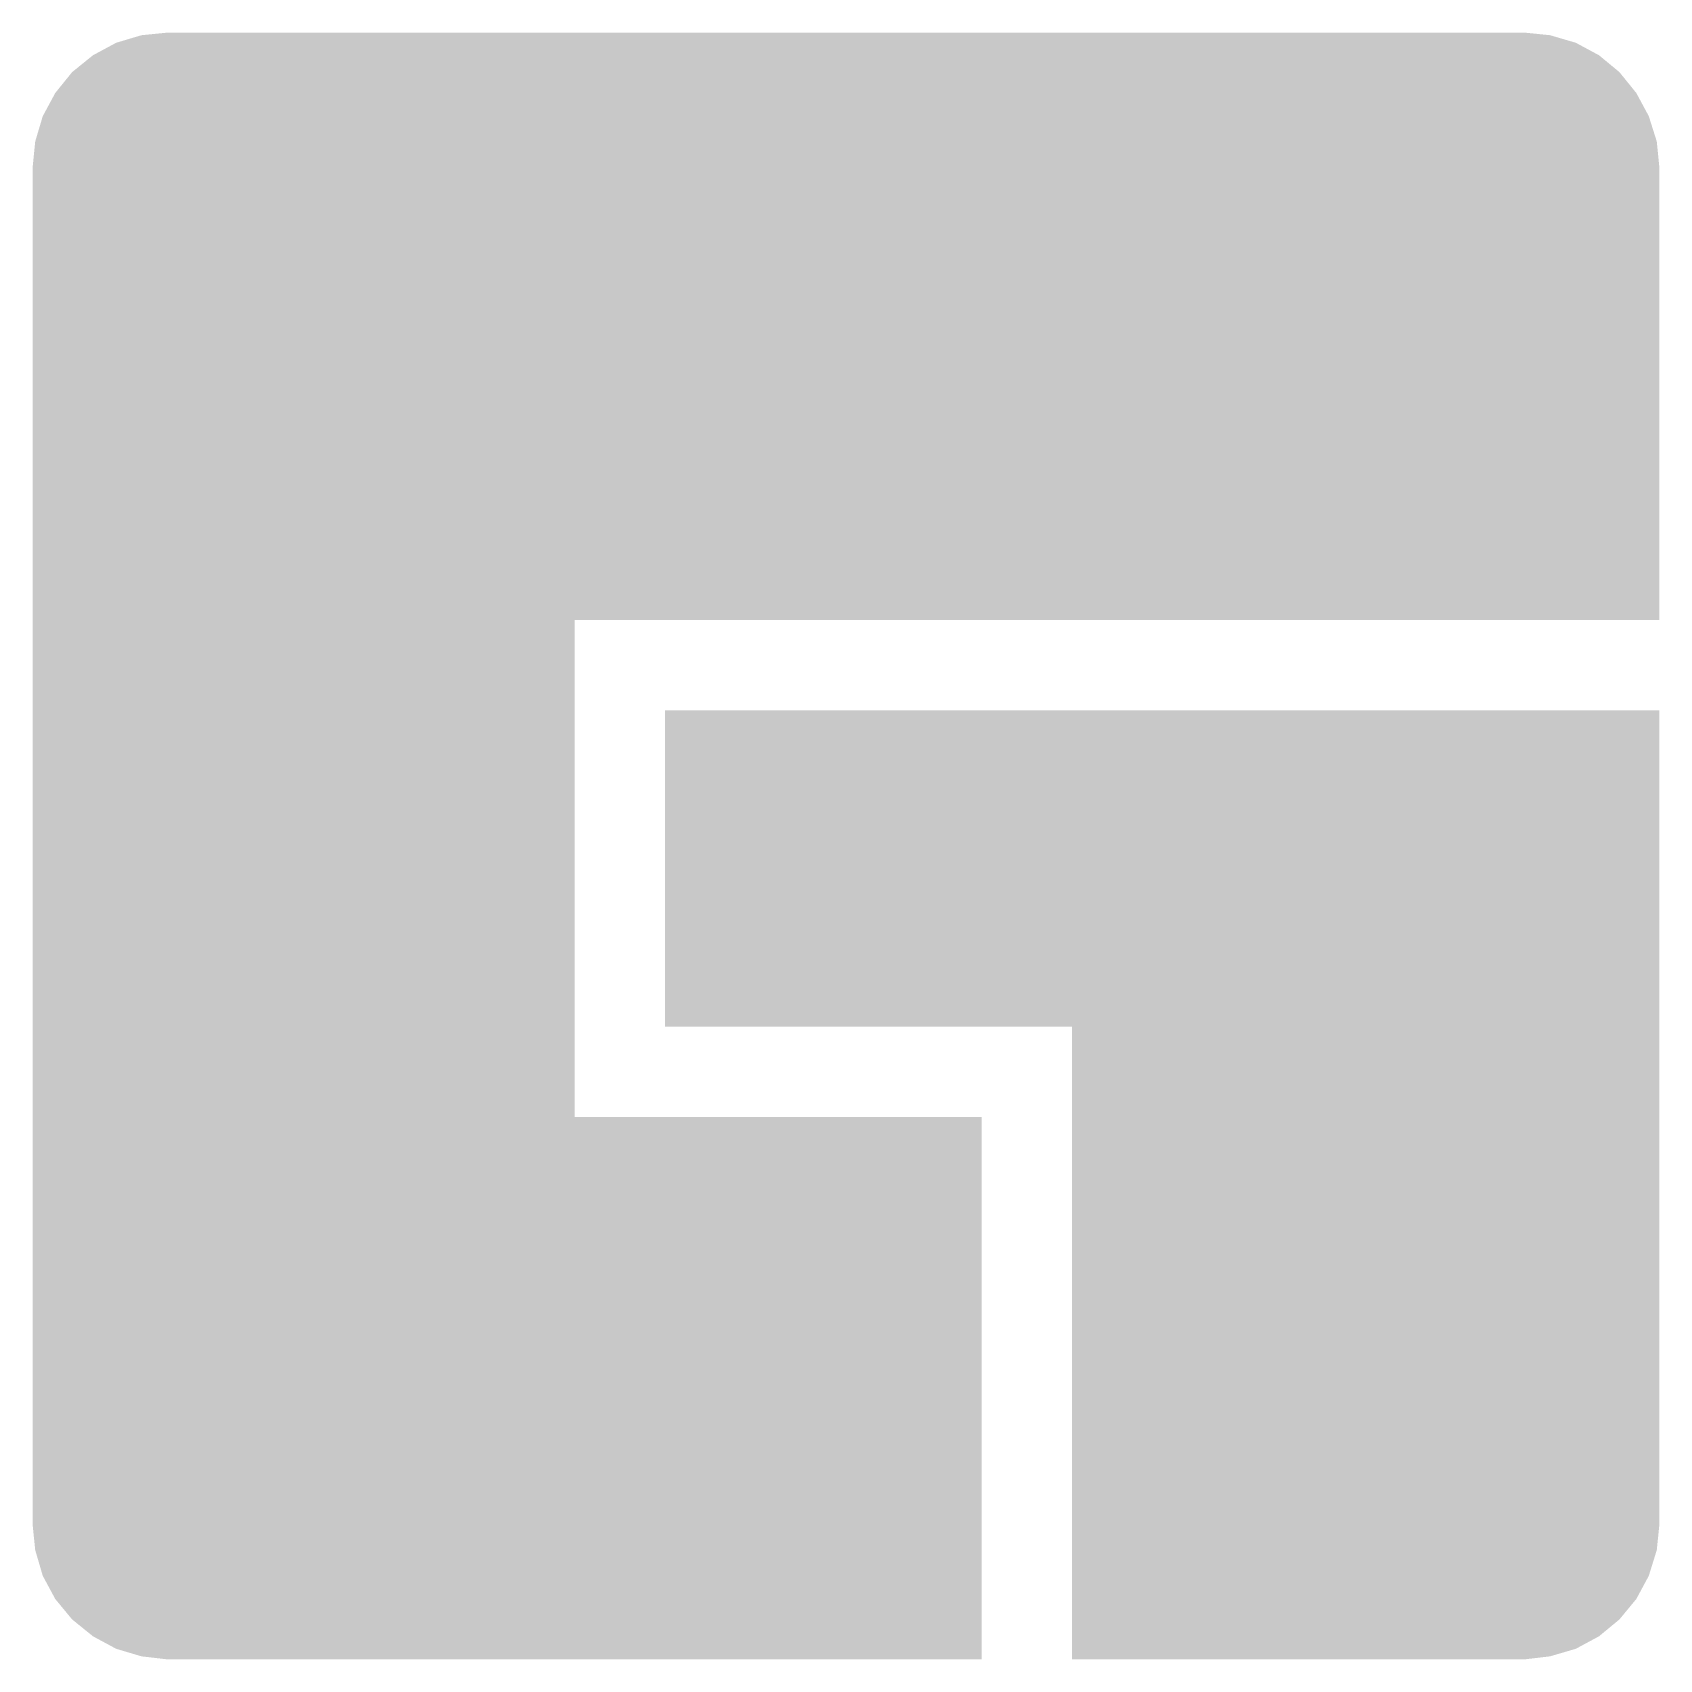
# Model space of a CAD drawing. Extents: x -0.1 to 52.1, y -0.1 to 28.5.
# Drawn here: x 32.524 to 36.182, y 3.422 to 7.08 of the extents above; entities that cross this region are included whole.
import ezdxf

# ---------------------------------------------------------------- set-up
doc = ezdxf.new("R2010")
doc.units = 0
doc.layers.add('07_ASSY1_GBR', color=7, linetype='CONTINUOUS')

msp = doc.modelspace()

# ---------------------------------------------------------------- linework, layer by layer
at = {"layer": '07_ASSY1_GBR'}
for points in [[(32.711992, 7.056996), (32.76899, 7.073996), (35.994002, 7.056996), (35.936014, 7.073996)], [(32.76899, 7.073996), (32.829004, 7.08), (35.936014, 7.073996), (35.877006, 7.08)], [(32.613014, 6.99101), (32.659996, 7.028992), (36.091984, 6.99101), (36.04601, 7.028992)], [(32.659996, 7.028992), (32.660014, 7.029006), (36.04601, 7.028992), (36.045986, 7.029006)], [(32.660014, 7.029006), (32.711984, 7.056992), (36.045986, 7.029006), (35.994014, 7.056992)], [(32.711984, 7.056992), (32.711992, 7.056996), (35.994014, 7.056992), (35.994002, 7.056996)], [(32.575008, 6.944008), (32.612996, 6.990988), (36.12999, 6.944008), (36.09201, 6.990988)], [(32.612996, 6.990988), (32.613014, 6.99101), (36.09201, 6.990988), (36.091984, 6.99101)], [(32.546996, 6.891988), (32.574996, 6.943986), (36.158006, 6.891988), (36.130006, 6.943986)], [(32.574996, 6.943986), (32.575008, 6.944008), (36.130006, 6.943986), (36.12999, 6.944008)], [(32.529998, 6.83499), (32.546994, 6.891986), (36.176002, 6.83499), (36.158006, 6.891986)], [(32.546994, 6.891986), (32.546996, 6.891988), (36.158006, 6.891986), (36.158006, 6.891988)], [(32.524, 6.775006), (32.529996, 6.834984), (36.182, 6.775006), (36.176002, 6.834984)], [(32.529996, 6.834984), (32.529998, 6.83499), (36.176002, 6.834984), (36.176002, 6.83499)], [(32.524, 6.774996), (32.524, 6.775006), (36.182, 6.774996), (36.182, 6.775006)], [(32.524, 5.759054), (32.524, 6.774996), (36.18198, 5.759054), (36.182, 6.774996)], [(32.524, 5.759), (32.524, 5.759054), (36.181926, 5.759), (36.18198, 5.759054)], [(32.524, 5.75898), (32.524, 5.759), (33.743128, 5.75898), (36.181926, 5.759)], [(32.524, 5.758852), (32.524, 5.75898), (33.743, 5.758852), (33.743128, 5.75898)], [(32.524, 4.642128), (32.524, 5.758852), (33.74302, 4.642128), (33.743, 5.758852)], [(33.94602, 5.555946), (33.946054, 5.55598), (36.18198, 5.555946), (36.181946, 5.55598)], [(33.94602, 5.555926), (33.94602, 5.555946), (36.182, 5.555926), (36.18198, 5.555946)], [(33.94602, 4.845054), (33.94602, 5.555926), (36.182, 4.845054), (36.182, 5.555926)], [(33.946054, 5.55598), (33.946074, 5.556), (36.181946, 5.55598), (33.946074, 5.556)], [(33.946074, 4.845), (33.94602, 4.845054), (36.182, 4.845), (36.182, 4.845054)], [(34.86098, 4.844872), (34.860852, 4.845), (36.182, 4.844872), (36.182, 4.845)], [(34.860996, 3.726994), (34.86098, 4.844872), (36.182, 3.726994), (36.182, 4.844872)], [(32.524, 4.642), (32.524, 4.642128), (33.743148, 4.642), (33.74302, 4.642128)], [(32.524, 4.64198), (32.524, 4.642), (34.657946, 4.64198), (33.743148, 4.642)], [(32.524, 4.641926), (32.524, 4.64198), (34.658, 4.641926), (34.657946, 4.64198)], [(32.524, 3.727006), (32.524, 4.641926), (34.657984, 3.727006), (34.658, 4.641926)], [(32.530004, 3.66799), (32.524, 3.727006), (34.657984, 3.66799), (34.657984, 3.727006)], [(34.860998, 3.667986), (34.860996, 3.726994), (36.175996, 3.667986), (36.182, 3.726994)], [(32.547006, 3.60999), (32.530004, 3.66799), (34.657982, 3.60999), (34.657984, 3.66799)], [(34.860998, 3.609988), (34.860998, 3.667986), (36.157994, 3.609988), (36.175996, 3.667986)], [(32.575006, 3.557992), (32.547006, 3.60999), (34.657982, 3.557992), (34.657982, 3.60999)], [(34.861, 3.55799), (34.860998, 3.609988), (36.129992, 3.55799), (36.157994, 3.609988)], [(32.61299, 3.512012), (32.575006, 3.557992), (34.65798, 3.512012), (34.657982, 3.557992)], [(34.861, 3.51199), (34.861, 3.55799), (36.09199, 3.51199), (36.129992, 3.55799)], [(32.659992, 3.474008), (32.61299, 3.512012), (34.65798, 3.474008), (34.65798, 3.512012)], [(34.861, 3.473992), (34.861, 3.51199), (36.045986, 3.473992), (36.09199, 3.51199)], [(32.712012, 3.445996), (32.659992, 3.474008), (34.65798, 3.445996), (34.65798, 3.474008)], [(32.76901, 3.428998), (32.712012, 3.445996), (34.65798, 3.428998), (34.65798, 3.445996)], [(34.861, 3.445996), (34.861, 3.473992), (35.993986, 3.445996), (36.045986, 3.473992)], [(34.861, 3.428998), (34.861, 3.445996), (35.935988, 3.428998), (35.993986, 3.445996)], [(32.828532, 3.422054), (32.76901, 3.428998), (34.65798, 3.422054), (34.65798, 3.428998)], [(32.828994, 3.422), (32.828532, 3.422054), (34.657926, 3.422), (34.65798, 3.422054)], [(34.861, 3.422074), (34.861, 3.428998), (35.877628, 3.422074), (35.935988, 3.428998)], [(34.861054, 3.42202), (34.861, 3.422074), (35.877174, 3.42202), (35.877628, 3.422074)], [(35.877006, 3.422), (34.861054, 3.42202), (35.877006, 3.422), (35.877174, 3.42202)]]:
    msp.add_solid(points, dxfattribs=at)

doc.saveas('drawing.dxf')
